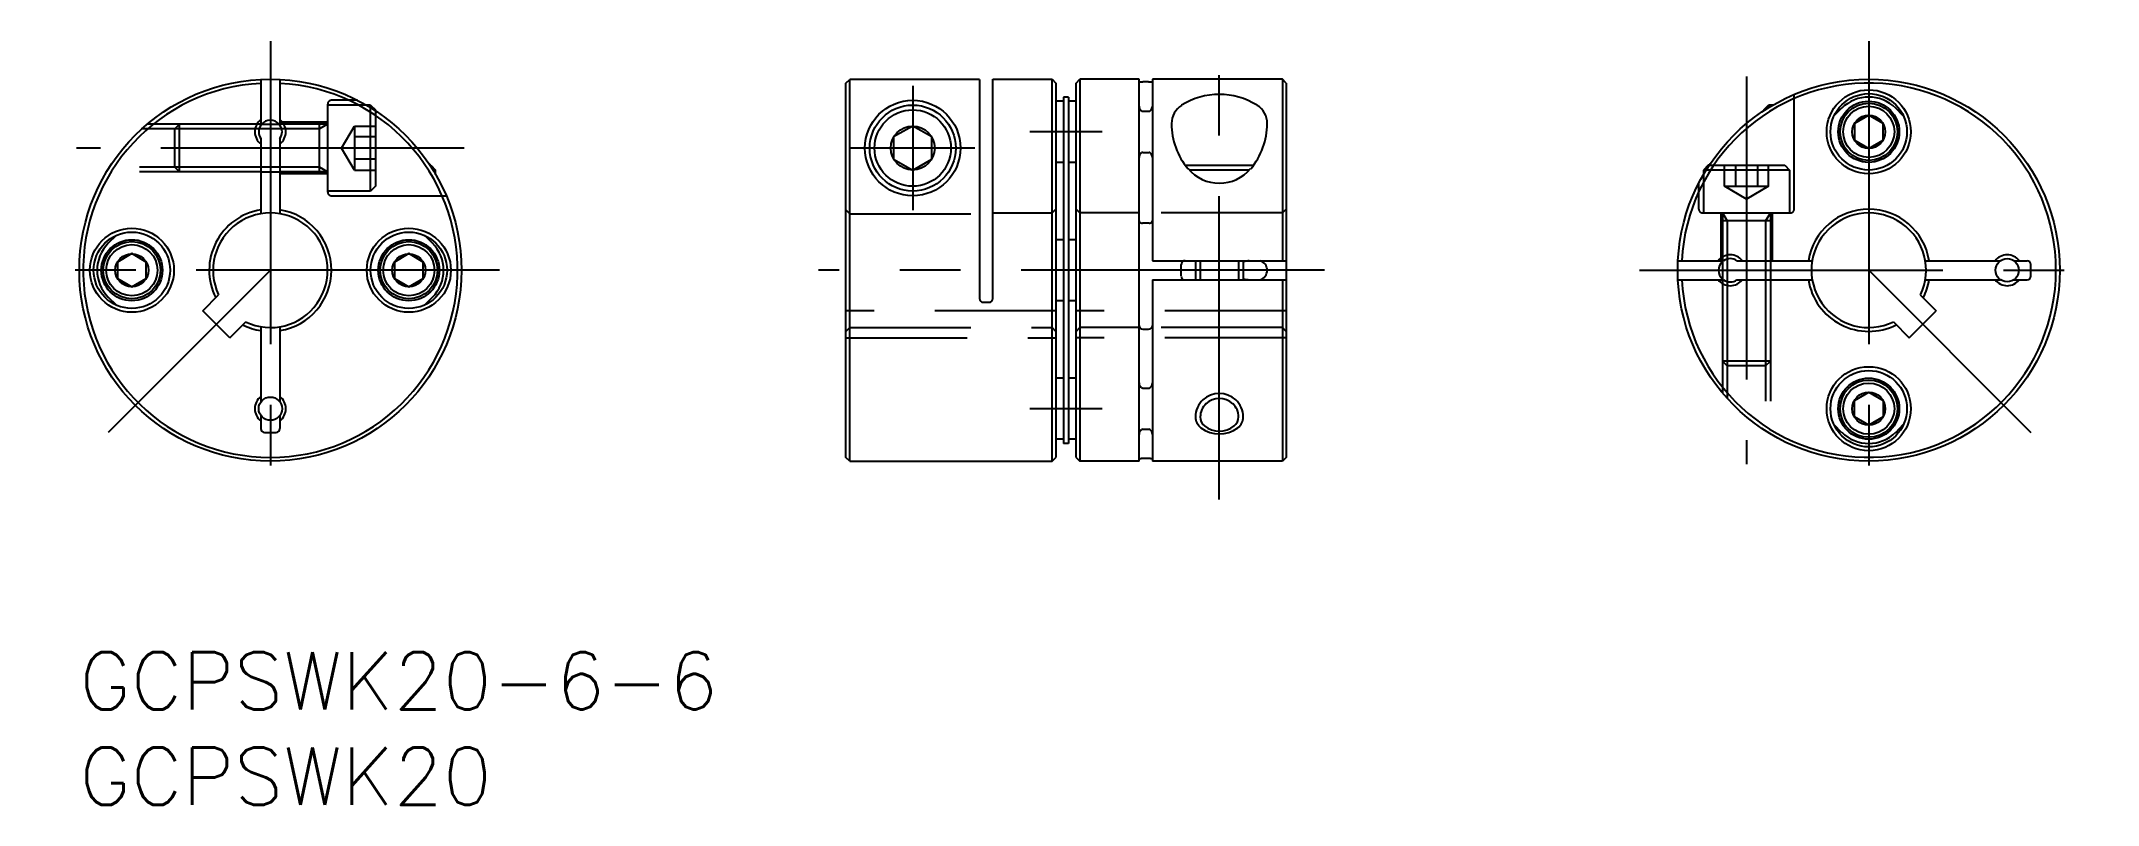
# Model space of a CAD drawing. Extents: x -2 to 106, y -8 to 32.
import ezdxf

# ---------------------------------------------------------------- set-up
doc = ezdxf.new("R2010")
doc.units = 0
doc.header["$LTSCALE"] = 0.5
doc.linetypes.add('CENTER', pattern=[50.8, 31.75, -6.35, 6.35, -6.35])
doc.linetypes.add('DASHED', pattern=[19.05, 12.7, -6.35])
for name, color, linetype in [('MSM_CENTER', 1, 'CENTER'), ('MSM_CONTINUOUS', 7, 'CONTINUOUS'), ('MSM_DASHED', 4, 'DASHED'), ('MSM_NARROW', 5, 'CONTINUOUS'), ('MSM_PART_NUMBER', 7, 'CONTINUOUS')]:
    doc.layers.add(name, color=color, linetype=linetype)
doc.styles.get("Standard").update_dxf_attribs({"font": 'txt.shx', "height": 2, "bigfont": 'bigfont.shx'})

# ---------------------------------------------------------------- blocks, each defined once
blk = doc.blocks.new('*U26')
at = {"layer": 'MSM_PART_NUMBER'}
blk.add_text('GCPSWK20-6-6', height=3, dxfattribs=at).set_placement((0, -3))
blk = doc.blocks.new('*U27')
at = {"layer": 'MSM_PART_NUMBER'}
blk.add_text('GCPSWK20', height=3, dxfattribs=at).set_placement((0, -8))

msp = doc.modelspace()

# ---------------------------------------------------------------- linework, layer by layer
at = {"layer": 'MSM_CENTER'}
for p, q in [((10, 32), (10, 8)), ((59.68, 8), (59.68, 31.62)), ((93.68, 32), (93.68, 8)), ((93.68, 32), (93.68, 8)), ((87.28, 30.15), (87.28, 9.85)), ((43.63, 29.65), (43.63, 23.15)), ((53.55, 27.25), (49.76, 27.25)), ((20.15, 26.4), (-0.15, 26.4)), ((46.88, 26.4), (40.38, 26.4)), ((22, 20), (-2, 20)), ((10, 20), (1.51, 11.51)), ((65.18, 20), (38.7, 20)), ((81.68, 20), (105.68, 20)), ((93.68, 20), (102.16, 11.51)), ((53.55, 12.75), (49.76, 12.75))]:
    msp.add_line(p, q, dxfattribs=at)
at = {"layer": 'MSM_CONTINUOUS'}
for p, q in [((9.5, 29.99), (9.5, 27.6)), ((10.5, 29.99), (10.5, 27.6)), ((40.13, 29.79), (40.33, 29.99)), ((40.13, 10.2), (40.13, 29.79)), ((40.33, 10), (40.33, 29.99)), ((47.13, 29.99), (40.33, 29.99)), ((47.13, 29.99), (47.13, 18.52)), ((47.83, 30), (50.93, 30)), ((47.83, 18.52), (47.83, 30)), ((50.93, 30), (51.13, 29.8)), ((50.93, 10), (50.93, 30)), ((51.13, 29.8), (51.13, 10.2)), ((52.18, 29.8), (52.38, 30)), ((52.18, 10.2), (52.18, 29.8)), ((55.48, 30), (52.38, 30)), ((52.38, 30), (52.38, 10)), ((55.48, 10), (55.48, 30)), ((55.98, 29.86), (55.68, 29.86)), ((62.98, 30), (56.18, 30)), ((56.18, 30), (56.18, 20.5)), ((63.18, 29.8), (62.98, 30)), ((62.98, 30), (62.98, 20.5)), ((63.18, 29.8), (63.18, 10.2)), ((15.25, 28.65), (15.02, 28.65)), ((15.25, 28.65), (15.5, 28.4)), ((15.25, 28.51), (15.25, 28.65)), ((15.5, 28.35), (15.5, 28.4)), ((51.53, 28.85), (51.13, 28.85)), ((51.53, 29.07), (51.53, 10.93)), ((51.78, 29.07), (51.53, 29.07)), ((51.78, 29.07), (51.78, 10.93)), ((52.18, 28.85), (51.78, 28.85)), ((55.67, 28.33), (56, 28.33)), ((88.18, 28.4), (88.43, 28.65)), ((88.18, 28.4), (88.18, 28.35)), ((88.43, 28.65), (88.43, 28.51)), ((88.66, 28.65), (88.43, 28.65)), ((92.26, 28.49), (91.86, 28.08)), ((93.68, 28.12), (92.93, 27.68)), ((94.43, 27.68), (93.68, 28.12)), ((95.49, 28.08), (95.09, 28.49)), ((9.5, 27.65), (10.5, 27.65)), ((43.63, 27.55), (42.63, 26.98)), ((42.63, 26.98), (42.63, 25.82)), ((44.63, 26.98), (43.63, 27.55)), ((44.63, 25.82), (44.63, 26.98)), ((92.93, 27.68), (92.93, 26.82)), ((94.43, 26.82), (94.43, 27.68)), ((9.5, 26.9), (9.5, 22.96)), ((10.5, 26.9), (10.5, 22.96)), ((55.67, 26.17), (56, 26.17)), ((92.93, 26.82), (93.68, 26.38)), ((93.68, 26.38), (94.43, 26.82)), ((9.5, 25.15), (10.5, 25.15)), ((18.4, 25.5), (18.35, 25.5)), ((18.4, 25.5), (18.65, 25.25)), ((18.65, 25.25), (18.51, 25.25)), ((18.65, 25.02), (18.65, 25.25)), ((42.63, 25.82), (43.63, 25.25)), ((43.63, 25.25), (44.63, 25.82)), ((51.53, 25.65), (51.13, 25.65)), ((52.18, 25.65), (51.78, 25.65)), ((57.9, 25.5), (61.46, 25.5)), ((61.26, 25.25), (58.11, 25.25)), ((85.28, 25.5), (85.03, 25.25)), ((85.03, 25.25), (85.03, 25.02)), ((85.16, 25.25), (85.03, 25.25)), ((85.32, 25.5), (85.28, 25.5)), ((1.92, 21.82), (1.51, 21.41)), ((18.49, 21.41), (18.08, 21.82)), ((51.53, 21.6), (51.13, 21.6)), ((52.18, 21.6), (51.78, 21.6)), ((56.01, 22.46), (55.66, 22.46)), ((2.75, 20.87), (2, 20.43)), ((3.5, 20.43), (2.75, 20.87)), ((17.25, 20.87), (16.5, 20.43)), ((18, 20.43), (17.25, 20.87)), ((56.18, 20.5), (63.18, 20.5)), ((58.43, 20.5), (58.43, 19.5)), ((60.93, 20.5), (60.93, 19.5)), ((83.69, 20.5), (86.08, 20.5)), ((86.03, 20.5), (86.03, 19.5)), ((86.77, 20.5), (90.72, 20.5)), ((88.53, 20.5), (88.53, 19.5)), ((96.63, 20.5), (100.58, 20.5)), ((101.27, 20.5), (101.97, 20.5)), ((2, 20.43), (2, 19.57)), ((2, 19.57), (2.75, 19.13)), ((2.75, 19.13), (3.5, 19.57)), ((3.5, 19.57), (3.5, 20.43)), ((16.5, 20.43), (16.5, 19.57)), ((16.5, 19.57), (17.25, 19.13)), ((17.25, 19.13), (18, 19.57)), ((18, 19.57), (18, 20.43)), ((56.18, 19.5), (63.18, 19.5)), ((56.18, 19.5), (56.18, 10)), ((62.98, 19.5), (62.98, 10)), ((83.69, 19.5), (86.08, 19.5)), ((86.77, 19.5), (90.72, 19.5)), ((96.63, 19.5), (100.58, 19.5)), ((101.27, 19.5), (101.97, 19.5)), ((102.17, 19.7), (102.17, 20.3)), ((1.51, 18.59), (1.92, 18.18)), ((6.46, 17.88), (7.29, 18.71)), ((18.08, 18.18), (18.49, 18.59)), ((47.33, 18.32), (47.63, 18.32)), ((51.53, 18.4), (51.13, 18.4)), ((52.18, 18.4), (51.78, 18.4)), ((96.38, 18.71), (97.21, 17.88)), ((7.88, 16.46), (6.46, 17.88)), ((7.88, 16.46), (8.71, 17.29)), ((94.97, 17.29), (95.8, 16.46)), ((95.8, 16.46), (97.21, 17.88)), ((9.5, 17.04), (9.5, 13.1)), ((10.5, 17.04), (10.5, 13.1)), ((55.68, 16.91), (55.98, 16.91)), ((51.53, 14.35), (51.13, 14.35)), ((52.18, 14.35), (51.78, 14.35)), ((55.67, 13.83), (56, 13.83)), ((92.93, 13.18), (93.68, 13.62)), ((92.93, 12.32), (92.93, 13.18)), ((93.68, 13.62), (94.43, 13.18)), ((94.43, 13.18), (94.43, 12.32)), ((9.5, 12.4), (9.5, 11.71)), ((10.5, 12.4), (10.5, 11.71)), ((91.86, 11.92), (92.26, 11.51)), ((93.68, 11.88), (92.93, 12.32)), ((94.43, 12.32), (93.68, 11.88)), ((95.09, 11.51), (95.49, 11.92)), ((9.7, 11.51), (10.3, 11.51)), ((51.53, 11.15), (51.13, 11.15)), ((51.78, 10.93), (51.53, 10.93)), ((52.18, 11.15), (51.78, 11.15)), ((55.67, 11.67), (56, 11.67)), ((40.33, 10), (40.13, 10.2)), ((40.33, 10), (50.93, 10)), ((50.93, 10), (51.13, 10.2)), ((52.18, 10.2), (52.38, 10)), ((55.48, 10), (52.38, 10)), ((55.98, 10.14), (55.68, 10.14)), ((62.98, 10), (56.18, 10)), ((63.18, 10.2), (62.98, 10))]:
    msp.add_line(p, q, dxfattribs=at)
for centre, radius in [((10, 20), 10), ((93.68, 20), 10), ((93.68, 27.25), 2.2), ((93.68, 27.25), 2), ((43.63, 26.4), 2.5), ((43.63, 26.4), 2.25), ((43.63, 26.4), 2), ((93.68, 27.25), 1.6), ((93.68, 27.25), 1.5), ((93.68, 27.25), 1.34), ((93.68, 27.25), 0.866), ((43.63, 26.4), 1.15), ((2.75, 20), 2.2), ((2.75, 20), 2), ((2.75, 20), 1.6), ((17.25, 20), 2.2), ((17.25, 20), 2), ((17.25, 20), 1.6), ((2.75, 20), 1.5), ((2.75, 20), 1.34), ((2.75, 20), 0.866), ((17.25, 20), 1.5), ((17.25, 20), 1.34), ((17.25, 20), 0.866), ((100.93, 20), 0.61), ((93.68, 12.75), 2.2), ((93.68, 12.75), 2), ((93.68, 12.75), 1.6), ((93.68, 12.75), 1.5), ((93.68, 12.75), 1.34), ((10, 12.75), 0.61), ((93.68, 12.75), 0.866)]:
    msp.add_circle(centre, radius, dxfattribs=at)
for centre, radius, start, end in [((10, 20), 9.8, 92.9245, 87.0755), ((55.49, 29.89), 0.00641, 181.8551, 218.0443), ((55.5, 29.9), 0.0166, 217.5547, 236.3658), ((55.52, 29.94), 0.0612, 237.2182, 251.1803), ((55.58, 30.12), 0.253, 251.4256, 259.8789), ((55.65, 30.51), 0.647, 259.8766, 265.6536), ((55.68, 30.88), 1.02, 265.5125, 270.0403), ((55.98, 30.88), 1.02, 269.9597, 274.4875), ((56.01, 30.51), 0.647, 274.3464, 280.1234), ((56.08, 30.12), 0.253, 280.1211, 288.5744), ((56.15, 29.94), 0.0612, 288.8197, 302.7818), ((56.18, 29.89), 0.00641, 321.9557, 358.1449), ((56.17, 29.9), 0.0166, 303.6342, 322.4453), ((59.68, 25.51), 3.7, 57.7368, 122.2632), ((93.68, 20), 9.8, 182.9245, 177.0755), ((55.79, 28.6), 0.31, 180, 231.4668), ((55.67, 28.44), 0.11, 231.4668, 270), ((56, 28.44), 0.11, 270, 308.5332), ((55.87, 28.6), 0.31, 308.5332, 0), ((58.31, 27.68), 1.13, 122.2632, 180), ((61.06, 27.68), 1.13, 0, 57.7368), ((93.68, 27.07), 2, 45, 135), ((10, 27.25), 0.81, 128.1181, 231.8819), ((10, 27.25), 0.61, 145.052, 214.948), ((10, 27.25), 0.61, 40.9756, 139.0244), ((10, 27.25), 0.81, 308.1181, 51.8819), ((10, 27.25), 0.61, 325.052, 34.948), ((60.85, 27.68), 3.67, 180, 220.1322), ((58.52, 27.68), 3.67, 319.8678, 0), ((55.79, 25.9), 0.31, 128.5332, 180), ((55.67, 26.06), 0.11, 90, 128.5332), ((56, 26.06), 0.11, 51.4668, 90), ((55.87, 25.9), 0.31, 0, 51.4668), ((59.68, 26.7), 2.14, 220.1322, 319.8678), ((10, 20), 3.2, 98.9893, 206.79), ((10, 20), 3, 244.4712, 205.5288), ((10, 20), 3.2, 278.9893, 81.0107), ((93.68, 20), 3.2, 8.9893, 171.0107), ((93.68, 20), 3, 334.4712, 295.5288), ((55.58, 22.59), 0.1, 180, 224.8649), ((55.66, 22.67), 0.21, 224.8649, 270), ((56.01, 22.67), 0.21, 270, 315.1351), ((56.08, 22.59), 0.1, 315.1351, 0), ((2.93, 20), 2, 135, 225), ((17.07, 20), 2, 315, 45), ((57.89, 20.3), 0.2, 90.0576, 180.9765), ((61.28, 19.52), 0.978, 91.9138, 110.605), ((61.66, 20), 0.524, 287.4376, 72.5624), ((86.43, 20), 0.81, 38.1181, 141.8819), ((86.43, 20), 0.61, 130.9756, 229.0244), ((86.43, 20), 0.61, 55.052, 124.948), ((100.93, 20), 0.81, 38.1181, 141.8819), ((101.97, 20.3), 0.2, 0, 90), ((51.87, 20), 5.82, 357.0445, 2.9545), ((57.89, 19.69), 0.2, 179.0235, 255.589), ((61.28, 20.48), 0.978, 249.395, 268.0862), ((86.43, 20), 0.81, 218.1181, 321.8819), ((86.43, 20), 0.61, 235.052, 304.948), ((93.68, 20), 3.2, 188.9893, 296.79), ((93.68, 20), 3.2, 333.21, 351.0107), ((100.93, 20), 0.81, 218.1181, 321.8819), ((101.97, 19.7), 0.2, 270, 0), ((47.33, 18.52), 0.2, 180, 270), ((47.63, 18.52), 0.2, 270, 360), ((10, 20), 3.2, 243.21, 261.0107), ((55.68, 17.11), 0.2, 180.0029, 269.9971), ((55.98, 17.11), 0.2, 270.0008, 359.9992), ((55.79, 14.1), 0.31, 180, 231.4668), ((55.87, 14.1), 0.31, 308.5332, 0), ((10, 12.75), 0.81, 128.1181, 231.8819), ((10, 12.75), 0.81, 308.1181, 51.8819), ((55.67, 13.94), 0.11, 231.4668, 270), ((56, 13.94), 0.11, 270, 308.5332), ((59.62, 12.32), 0.938, 132.4004, 180), ((59.68, 12.24), 1.04, 47.5996, 132.4004), ((59.75, 12.32), 0.938, 0, 47.5996), ((59.27, 12.32), 0.598, 180, 232.3539), ((60.09, 12.32), 0.598, 307.6461, 0), ((9.7, 11.71), 0.2, 180, 270), ((10.3, 11.71), 0.2, 270, 0), ((55.79, 11.4), 0.31, 128.5332, 180), ((55.67, 11.56), 0.11, 90, 128.5332), ((56, 11.56), 0.11, 51.4668, 90), ((55.87, 11.4), 0.31, 0, 51.4668), ((59.68, 12.85), 1.27, 232.3539, 307.6461), ((93.68, 12.93), 2, 225, 315), ((55.49, 10.11), 0.00641, 141.9557, 178.1449), ((55.5, 10.1), 0.0166, 123.6342, 142.4453), ((55.52, 10.06), 0.0612, 108.8197, 122.7818), ((55.58, 9.88), 0.253, 100.1211, 108.5744), ((55.65, 9.49), 0.647, 94.3464, 100.1234), ((55.68, 9.12), 1.02, 89.9597, 94.4875), ((55.98, 9.12), 1.02, 85.5125, 90.0403), ((56.01, 9.49), 0.647, 79.8766, 85.6536), ((56.08, 9.88), 0.253, 71.4256, 79.8789), ((56.15, 10.06), 0.0612, 57.2182, 71.1803), ((56.17, 10.1), 0.0166, 37.5547, 56.3658), ((56.18, 10.11), 0.00641, 1.8551, 38.0443)]:
    msp.add_arc(centre, radius, start, end, dxfattribs=at)
at = {"layer": 'MSM_DASHED'}
for p, q in [((89.78, 23.2), (89.78, 29.21)), ((13, 28.7), (13, 24.1)), ((15.02, 28.65), (13, 28.65)), ((14.56, 28.9), (13.2, 28.9)), ((15.25, 24.15), (15.25, 28.51)), ((15.5, 28.35), (15.5, 24.4)), ((9.41, 27.41), (3.28, 27.41)), ((9.5, 27.65), (3.56, 27.65)), ((5, 27.41), (5.24, 27.65)), ((5, 25.39), (5, 27.41)), ((5.24, 25.15), (5.24, 27.65)), ((13, 27.75), (10.5, 27.75)), ((13, 27.65), (10.5, 27.65)), ((12.58, 27.41), (10.59, 27.41)), ((13, 27.65), (12.58, 27.41)), ((12.58, 25.15), (12.58, 27.65)), ((13.73, 26.4), (14.4, 27.55)), ((14.4, 27.55), (14.4, 25.25)), ((14.4, 27.55), (15.5, 27.55)), ((15.5, 26.98), (14.4, 26.98)), ((14.4, 25.25), (13.73, 26.4)), ((9.5, 25.15), (1.43, 25.15)), ((9.5, 25.39), (1.58, 25.39)), ((5, 25.39), (5.24, 25.15)), ((12.58, 25.39), (10.5, 25.39)), ((13, 25.15), (10.5, 25.15)), ((13, 25.05), (10.5, 25.05)), ((13, 25.15), (12.58, 25.39)), ((15.5, 25.82), (14.4, 25.82)), ((14.4, 25.25), (15.5, 25.25)), ((85.03, 25.02), (85.03, 23)), ((89.53, 25.25), (85.16, 25.25)), ((85.32, 25.5), (89.28, 25.5)), ((86.12, 24.4), (86.12, 25.5)), ((86.7, 25.5), (86.7, 24.4)), ((87.85, 25.5), (87.85, 24.4)), ((88.43, 24.4), (88.43, 25.5)), ((89.28, 25.5), (89.53, 25.25)), ((89.53, 25.25), (89.53, 23)), ((15.25, 24.15), (13, 24.15)), ((13.2, 23.9), (19.21, 23.9)), ((15.5, 24.4), (15.25, 24.15)), ((84.78, 23.2), (84.78, 24.56)), ((86.12, 24.4), (88.43, 24.4)), ((87.28, 23.73), (86.12, 24.4)), ((88.43, 24.4), (87.28, 23.73)), ((40.13, 23.16), (40.33, 22.96)), ((40.33, 22.96), (47.13, 22.96)), ((47.83, 23), (50.93, 23)), ((51.13, 23.2), (50.93, 23)), ((52.38, 23), (52.18, 23.2)), ((55.48, 23), (52.38, 23)), ((62.98, 23), (56.18, 23)), ((62.98, 23), (63.18, 23.2)), ((84.98, 23), (89.58, 23)), ((85.93, 23), (85.93, 20.5)), ((86.03, 23), (86.27, 22.58)), ((86.03, 23), (86.03, 20.5)), ((88.53, 23), (88.28, 22.58)), ((88.53, 23), (88.53, 20.5)), ((88.63, 23), (88.63, 20.5)), ((88.53, 22.58), (86.03, 22.58)), ((86.27, 22.58), (86.27, 20.59)), ((88.28, 22.58), (88.28, 20.5)), ((86.03, 19.5), (86.03, 13.56)), ((86.27, 19.41), (86.27, 13.28)), ((88.28, 19.5), (88.28, 11.58)), ((88.53, 19.5), (88.53, 11.43)), ((51.13, 17.88), (40.13, 17.88)), ((63.18, 17.88), (52.18, 17.88)), ((40.13, 16.79), (40.33, 17)), ((40.13, 16.46), (51.13, 16.46)), ((40.33, 17), (50.93, 17)), ((51.13, 16.8), (50.93, 17)), ((52.18, 16.8), (52.38, 17)), ((63.18, 16.46), (52.18, 16.46)), ((55.48, 17), (52.38, 17)), ((62.98, 17), (56.18, 17)), ((63.18, 16.8), (62.98, 17)), ((86.27, 15), (86.03, 15.24)), ((88.53, 15.24), (86.03, 15.24)), ((88.28, 15), (88.53, 15.24)), ((88.28, 15), (86.27, 15))]:
    msp.add_line(p, q, dxfattribs=at)
for centre, start, end in [((13.2, 28.7), 90.0004, 179.9996), ((13.2, 24.1), 180, 270), ((84.98, 23.2), 180.0004, 269.9996), ((89.58, 23.2), 270, 0)]:
    msp.add_arc(centre, 0.2, start, end, dxfattribs=at)
at = {"layer": 'MSM_NARROW'}
for p, q in [((10.59, 27.41), (9.41, 27.41)), ((10.5, 25.39), (9.5, 25.39)), ((58.68, 20.5), (58.68, 19.5)), ((60.69, 20.5), (60.69, 19.5)), ((86.27, 20.59), (86.27, 19.41)), ((88.28, 20.5), (88.28, 19.5))]:
    msp.add_line(p, q, dxfattribs=at)
for centre, radius, start, end in [((59.67, 12.32), 1.24, 133.4357, 180), ((59.68, 12.3), 1.25, 46.5643, 133.4357), ((59.69, 12.32), 1.24, 0, 46.5643), ((59.14, 12.32), 0.708, 180, 233.2027), ((60.23, 12.32), 0.708, 306.7973, 0), ((59.68, 13.04), 1.61, 233.2027, 306.7973)]:
    msp.add_arc(centre, radius, start, end, dxfattribs=at)

# ---------------------------------------------------------------- block references
at = {"layer": 'MSM_CONTINUOUS'}
for name in ['*U26', '*U27']:
    msp.add_blockref(name, (0, 0), dxfattribs=at)

doc.saveas('drawing.dxf')
